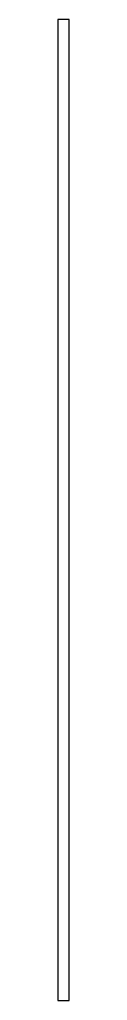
# Model space of a CAD drawing. Extents: x 16016 to 16024, y -405 to 274.
import ezdxf

# ---------------------------------------------------------------- set-up
doc = ezdxf.new("R2010")
doc.units = 0
doc.layers.get('0').update_dxf_attribs({"linetype": 'CONTINUOUS'})

msp = doc.modelspace()

# ---------------------------------------------------------------- linework, layer by layer
at = {"linetype": 'CONTINUOUS'}
for p, q in [((16024.23, 274.47), (16016.23, 274.47)), ((16016.23, 274.47), (16016.23, -405.11)), ((16024.23, -405.11), (16024.23, 274.47)), ((16016.23, -405.11), (16024.23, -405.11))]:
    msp.add_line(p, q, dxfattribs=at)

doc.saveas('drawing.dxf')
